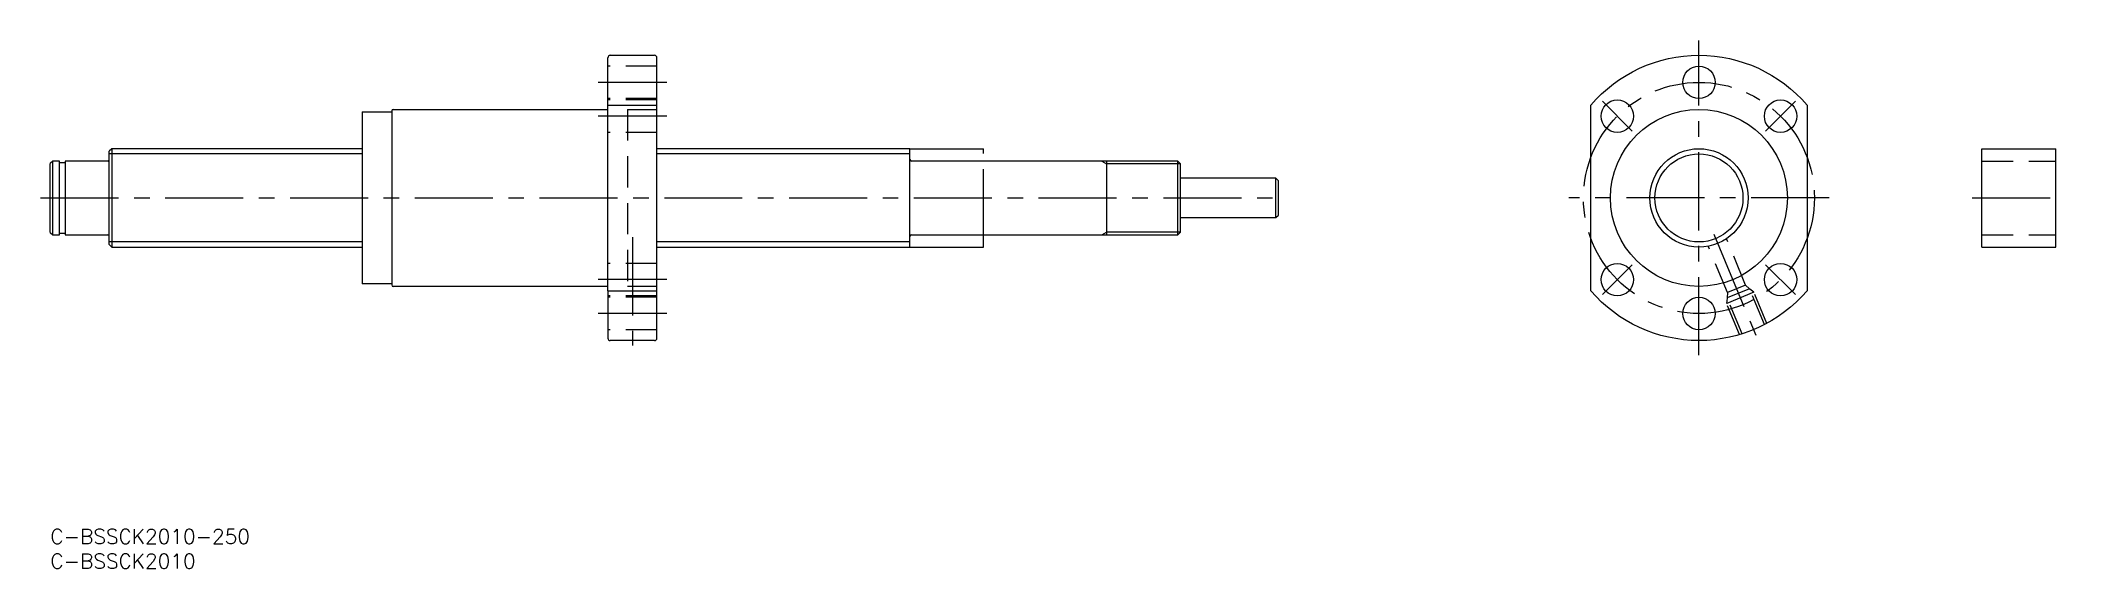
# Model space of a CAD drawing. Extents: x -2 to 410, y -8 to 99.
import ezdxf

# ---------------------------------------------------------------- set-up
doc = ezdxf.new("R2010")
doc.units = 0
doc.header["$LTSCALE"] = 0.5
for name, pattern in [('CENTER', [50.8, 31.75, -6.35, 6.35, -6.35]), ('DASHED', [19.05, 12.7, -6.35]), ('PHANTOM', [63.5, 31.75, -6.35, 6.35, -6.35, 6.35, -6.35])]:
    doc.linetypes.add(name, pattern=pattern)
doc.layers.get('0').update_dxf_attribs({"linetype": 'CONTINUOUS'})
doc.layers.add('CENTER', color=1, linetype='CENTER')
doc.styles.get("Standard").update_dxf_attribs({"font": 'txt.shx', "height": 3, "bigfont": 'bigfont.shx'})

# ---------------------------------------------------------------- blocks, each defined once
blk = doc.blocks.new('*U32')
at = {"color": 7, "linetype": 'CONTINUOUS'}
blk.add_text('C-BSSCK2010-250', height=3, dxfattribs=at).set_placement((0, -3))
blk = doc.blocks.new('*U33')
at = {"color": 7, "linetype": 'CONTINUOUS'}
blk.add_text('C-BSSCK2010', height=3, dxfattribs=at).set_placement((0, -8))

msp = doc.modelspace()

# ---------------------------------------------------------------- linework, layer by layer
at = {"color": 7, "linetype": 'CONTINUOUS'}
for p, q in [((113.5, 86.23), (113.5, 95.84)), ((114, 96.34), (123, 96.34)), ((123.5, 38.84), (123.5, 95.84)), ((63.5, 84.84), (63.5, 49.84)), ((63.5, 84.84), (69.5, 84.84)), ((69.5, 85.04), (69.5, 49.64)), ((69.8, 85.34), (113.5, 85.34)), ((113.5, 48.45), (113.5, 86.23)), ((113.5, 86.23), (123.5, 86.23)), ((313.62, 48.45), (313.62, 86.23)), ((357.62, 86.23), (357.62, 48.45)), ((0.5, 74.84), (0, 74.34)), ((0, 60.34), (0, 74.34)), ((1.85, 74.84), (0.5, 74.84)), ((0.5, 59.84), (0.5, 74.84)), ((1.85, 59.84), (1.85, 74.84)), ((3, 74.49), (1.85, 74.49)), ((11.7, 74.84), (3, 74.84)), ((3, 74.84), (3, 59.84)), ((12.5, 77.34), (12, 76.84)), ((12, 57.84), (12, 76.84)), ((12.5, 77.34), (12.5, 57.34)), ((63.5, 77.34), (12.5, 77.34)), ((175, 77.34), (123.5, 77.34)), ((175, 57.34), (175, 77.34)), ((229.5, 74.84), (175.3, 74.84)), ((215, 74.84), (215, 59.84)), ((230, 74.34), (229.5, 74.84)), ((229.5, 59.84), (229.5, 74.84)), ((230, 74.34), (230, 60.34)), ((393.24, 57.34), (393.24, 77.34)), ((393.24, 77.34), (408.24, 77.34)), ((408.24, 57.34), (408.24, 77.34)), ((249.5, 71.34), (230, 71.34)), ((250, 70.84), (249.5, 71.34)), ((249.5, 63.34), (249.5, 71.34)), ((250, 63.84), (250, 70.84)), ((230, 63.34), (249.5, 63.34)), ((249.5, 63.34), (250, 63.84)), ((0, 60.34), (0.5, 59.84)), ((0.5, 59.84), (1.85, 59.84)), ((1.85, 60.19), (3, 60.19)), ((3, 59.84), (11.7, 59.84)), ((12, 57.84), (12.5, 57.34)), ((175.3, 59.84), (229.5, 59.84)), ((229.5, 59.84), (230, 60.34)), ((12.5, 57.34), (63.5, 57.34)), ((123.5, 57.34), (175, 57.34)), ((393.24, 57.34), (408.24, 57.34)), ((69.5, 49.84), (63.5, 49.84)), ((113.5, 49.34), (69.8, 49.34)), ((113.5, 48.45), (113.5, 38.84)), ((113.5, 48.45), (123.5, 48.45)), ((123, 38.34), (114, 38.34))]:
    msp.add_line(p, q, dxfattribs=at)
at = {"color": 3, "linetype": 'DASHED'}
for p, q in [((123.5, 94.14), (113.5, 94.14)), ((123.5, 87.54), (113.5, 87.54)), ((123.5, 87.26), (113.5, 87.26)), ((117.5, 85.34), (117.5, 49.34)), ((117.5, 85.34), (123.5, 85.34)), ((123.5, 80.66), (113.5, 80.66)), ((393.24, 74.84), (408.24, 74.84)), ((345.12, 49.63), (341.22, 59.05)), ((393.24, 59.84), (408.24, 59.84)), ((123.5, 54.02), (113.5, 54.02)), ((341.43, 48.1), (337.52, 57.52)), ((345.12, 49.63), (341.43, 48.1)), ((345.12, 49.63), (345.93, 48.88)), ((123.5, 47.42), (113.5, 47.42)), ((123.5, 47.14), (113.5, 47.14)), ((123.5, 49.34), (117.5, 49.34)), ((346.81, 48.16), (341.27, 45.87)), ((341.27, 45.87), (341.41, 46.94)), ((343.89, 39.54), (341.27, 45.87)), ((345.93, 48.88), (341.39, 47)), ((341.43, 48.1), (341.39, 47)), ((344.41, 39.7), (341.39, 47)), ((348.95, 41.58), (345.93, 48.88)), ((346.81, 48.16), (345.95, 48.82)), ((349.43, 41.84), (346.81, 48.16)), ((123.5, 40.54), (113.5, 40.54))]:
    msp.add_line(p, q, dxfattribs=at)
at = {"color": 3, "linetype": 'CONTINUOUS'}
for p, q in [((63.5, 76.29), (12, 76.29)), ((175, 76.29), (123.5, 76.29)), ((214.06, 74.84), (215, 74.3)), ((230, 74.3), (215, 74.3)), ((63.5, 58.39), (12, 58.39)), ((175, 58.39), (123.5, 58.39)), ((214.06, 59.84), (215, 60.38)), ((230, 60.38), (215, 60.38))]:
    msp.add_line(p, q, dxfattribs=at)
at = {"color": 3, "linetype": 'PHANTOM'}
for p, q in [((175, 77.34), (190, 77.34)), ((190, 57.34), (190, 77.34)), ((175, 57.34), (190, 57.34))]:
    msp.add_line(p, q, dxfattribs=at)
at = {"color": 7, "linetype": 'CONTINUOUS'}
for centre, radius in [((335.62, 90.84), 3.3), ((319, 83.96), 3.3), ((352.24, 83.96), 3.3), ((335.62, 67.34), 18), ((335.62, 67.34), 8.95), ((319, 50.72), 3.3), ((352.24, 50.72), 3.3), ((335.62, 43.84), 3.3)]:
    msp.add_circle(centre, radius, dxfattribs=at)
at = {"color": 3, "linetype": 'CONTINUOUS'}
msp.add_circle((335.62, 67.34), 10, dxfattribs=at)
at = {"color": 7, "linetype": 'CONTINUOUS'}
for centre, radius, start, end in [((114, 95.84), 0.5, 90, 180), ((123, 95.84), 0.5, 0, 90), ((69.8, 85.04), 0.3, 90, 180), ((11.7, 75.14), 0.3, 270, 0), ((175.3, 75.14), 0.3, 180, 270), ((11.7, 59.54), 0.3, 0, 90), ((175.3, 59.54), 0.3, 90, 180), ((69.8, 49.64), 0.3, 180, 270), ((114, 38.84), 0.5, 180, 270), ((123, 38.84), 0.5, 270, 0)]:
    msp.add_arc(centre, radius, start, end, dxfattribs=at)
at = {"color": 7, "linetype": 'CONTINUOUS', "extrusion": (0, 0, -1)}
for start, end in [(40.6572, 139.3428), (220.6572, 319.3428)]:
    msp.add_arc((-335.62, 67.34), 29, start, end, dxfattribs=at)
at = {"layer": 'CENTER', "color": 1, "linetype": 'CENTER'}
for p, q in [((335.62, 35.34), (335.62, 99.34)), ((125.5, 90.84), (111.5, 90.84)), ((322.05, 80.92), (315.96, 87)), ((349.2, 80.92), (355.28, 87)), ((125.5, 83.96), (111.5, 83.96)), ((-2, 67.34), (252, 67.34)), ((362.12, 67.34), (309.12, 67.34)), ((391.24, 67.34), (410.24, 67.34)), ((118.5, 59.34), (118.5, 37.34)), ((338.68, 59.95), (347.48, 38.7)), ((322.05, 53.76), (315.96, 47.68)), ((349.2, 53.76), (355.28, 47.68)), ((125.5, 50.72), (111.5, 50.72)), ((125.5, 43.84), (111.5, 43.84))]:
    msp.add_line(p, q, dxfattribs=at)
msp.add_circle((335.62, 67.34), 23.5, dxfattribs=at)

# ---------------------------------------------------------------- block references
at = {"color": 7, "linetype": 'CONTINUOUS'}
for name in ['*U32', '*U33']:
    msp.add_blockref(name, (0, 0), dxfattribs=at)

doc.saveas('drawing.dxf')
